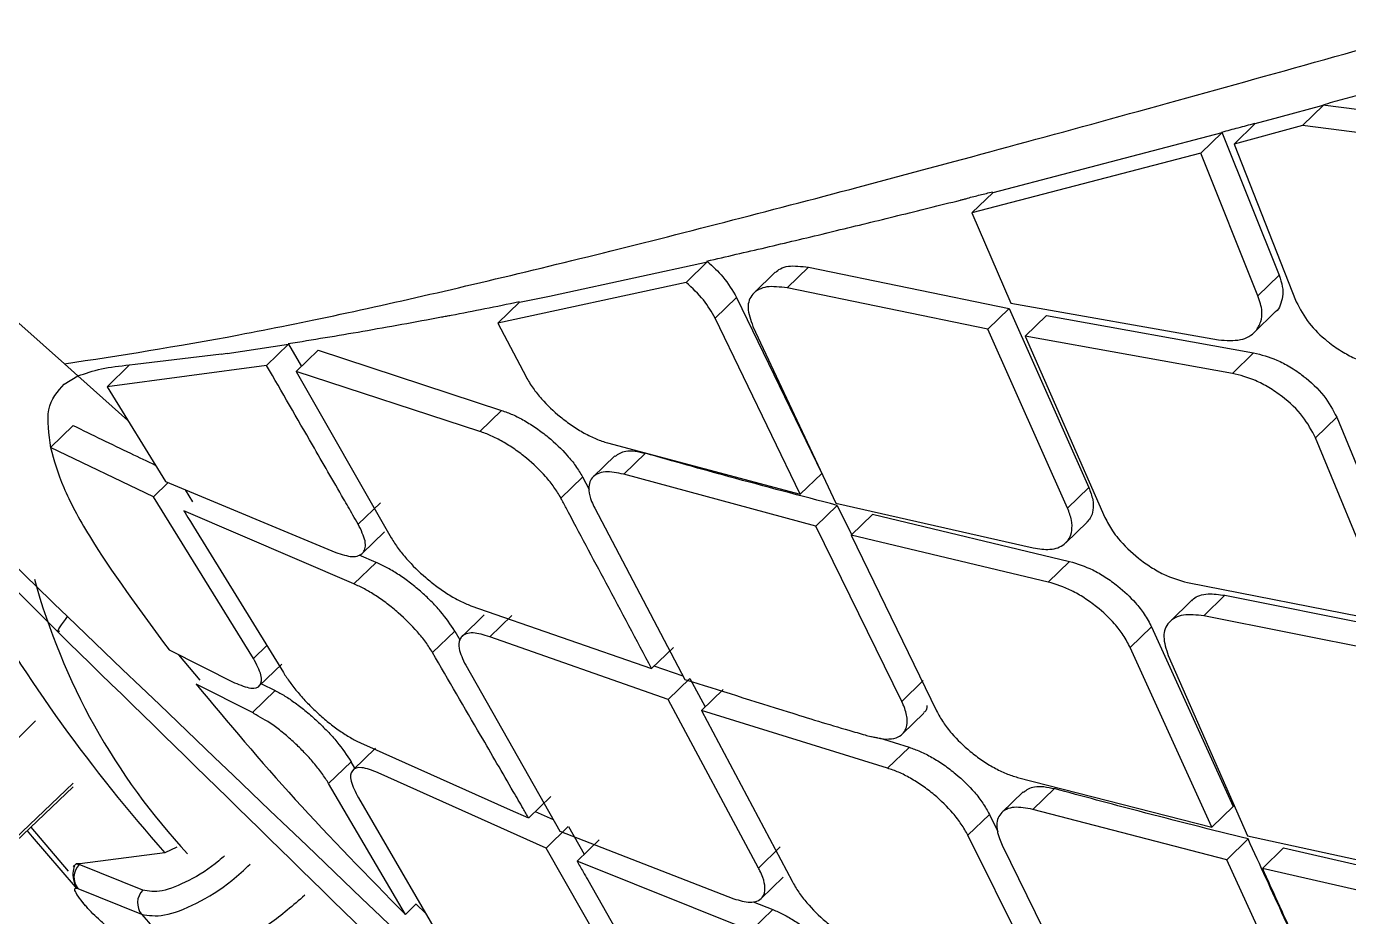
# Model space of a CAD drawing. Extents: x 400 to 501, y 484 to 634.
# Drawn here: x 484.35 to 485.248, y 587.463 to 588.067 of the extents above; entities that cross this region are included whole.
import ezdxf

# ---------------------------------------------------------------- set-up
doc = ezdxf.new("R2010")
doc.units = 0
doc.header["$MEASUREMENT"] = 0
doc.layers.add('DIM', color=3, linetype='Continuous')
doc.layers.add('GEOMETRY', color=3, linetype='Continuous', lineweight=25)

# ---------------------------------------------------------------- blocks, each defined once
blk = doc.blocks.new('2026 GRANDEE')
at = {"layer": 'GEOMETRY', "ltscale": 16}
for p, q in [((34.77562, -8.83502), (34.80571, -8.82681)), ((34.79166, -8.84065), (34.80601, -8.82673)), ((34.80561, -8.82666), (34.89861, -8.83865)), ((33.95139, -9.00237), (33.75827, -8.8306)), ((34.75962, -8.83931), (34.74524, -8.85325)), ((34.75957, -8.83932), (34.77562, -8.83501)), ((34.58173, -8.88601), (34.73721, -8.84536)), ((34.72277, -8.85932), (34.73713, -8.84539)), ((34.73708, -8.84516), (34.77586, -8.94223)), ((34.79166, -8.84065), (34.74524, -8.85325)), ((34.88422, -8.85259), (34.79167, -8.84067)), ((34.74525, -8.85327), (34.78754, -8.96026)), ((34.72277, -8.85932), (34.5673, -8.89995)), ((34.76148, -8.95617), (34.72277, -8.85932)), ((34.5673, -8.89995), (34.58168, -8.886)), ((34.5673, -8.89995), (34.59379, -8.96119)), ((34.28786, -8.95492), (34.3878, -8.93308)), ((34.38786, -8.93305), (34.37338, -8.9471)), ((34.44189, -8.95092), (34.45636, -8.93688)), ((34.45636, -8.93688), (34.59271, -8.96477)), ((34.43385, -8.9403), (34.41936, -8.95435)), ((34.77587, -8.94223), (34.76149, -8.95617)), ((34.37338, -8.9471), (34.24566, -8.97474)), ((34.28056, -8.95643), (34.28786, -8.95492)), ((34.57826, -8.97878), (34.44189, -8.95091)), ((34.24566, -8.97474), (34.26029, -8.96055)), ((34.26034, -8.96054), (34.28055, -8.95643)), ((34.39306, -8.97142), (34.40756, -8.95736)), ((34.40758, -8.95734), (34.46541, -9.07682)), ((34.57826, -8.97878), (34.59269, -8.96479)), ((34.59271, -8.96477), (34.64668, -9.08631)), ((34.59379, -8.96119), (34.73478, -8.98612)), ((34.45086, -9.09092), (34.39306, -8.97142)), ((34.60356, -8.9836), (34.61797, -8.96962)), ((34.61798, -8.96961), (34.75855, -8.99495)), ((34.75893, -8.98111), (34.77328, -8.9672)), ((34.24566, -8.97474), (34.26475, -9.01134)), ((34.41866, -8.97701), (34.47492, -9.09696)), ((34.63224, -9.10031), (34.57826, -8.97878)), ((34.06189, -8.99534), (34.10353, -8.98906)), ((34.08864, -9.00351), (34.10353, -8.98907)), ((34.10357, -8.98903), (34.11228, -9.00412)), ((34.74416, -9.0089), (34.60356, -8.9836)), ((34.60356, -8.9836), (34.65767, -9.10669)), ((33.99933, -9.00273), (34.05802, -8.99572)), ((34.05788, -8.99585), (34.06195, -8.99528)), ((34.10874, -9.00755), (34.12362, -8.99313)), ((34.12364, -8.99311), (34.24811, -9.03405)), ((34.74416, -9.0089), (34.75854, -8.99496)), ((33.96057, -9.01056), (33.95139, -9.00237)), ((33.98031, -9.01794), (33.99554, -9.00316)), ((34.08864, -9.0035), (33.98031, -9.01794)), ((33.99554, -9.00317), (33.99947, -9.0026)), ((34.10874, -9.00755), (34.17325, -9.12056)), ((34.23337, -9.04834), (34.10874, -9.00755)), ((33.95125, -9.01614), (33.96057, -9.01056)), ((33.99446, -9.04093), (33.9605, -9.01064)), ((33.98031, -9.01794), (34.01993, -9.08229)), ((34.23337, -9.04834), (34.2481, -9.03406)), ((33.94188, -9.05918), (33.9573, -9.04422)), ((34.80059, -9.05261), (34.81496, -9.03868)), ((34.81497, -9.03866), (34.86663, -9.16412)), ((34.85225, -9.17807), (34.80059, -9.05261)), ((34.01182, -9.09267), (33.94188, -9.05918)), ((34.32007, -9.0561), (34.45086, -9.09092)), ((34.33104, -9.07735), (34.34568, -9.06315)), ((34.32503, -9.06477), (34.31034, -9.07901)), ((34.28831, -9.09349), (34.30302, -9.07923)), ((34.30303, -9.07921), (34.30758, -9.08774)), ((34.4614, -9.11259), (34.33104, -9.07735)), ((34.45086, -9.09093), (34.46541, -9.07682)), ((34.01182, -9.09267), (34.02174, -9.08305)), ((34.01992, -9.08229), (34.13556, -9.13057)), ((34.03858, -9.09608), (34.03351, -9.08796)), ((34.63224, -9.10031), (34.64668, -9.08631)), ((34.07973, -9.20238), (34.01182, -9.09267)), ((34.16581, -9.09674), (34.15083, -9.11127)), ((34.4614, -9.11259), (34.47596, -9.09847)), ((34.47492, -9.09696), (34.60896, -9.12738)), ((34.47597, -9.09847), (34.48571, -9.11837)), ((34.14781, -9.15181), (34.03233, -9.10214)), ((34.31137, -9.10048), (34.3726, -9.21668)), ((34.49993, -9.10458), (34.48541, -9.11866)), ((34.49995, -9.10456), (34.63367, -9.13655)), ((34.03907, -9.11294), (34.10004, -9.21204)), ((34.15357, -9.13106), (34.16856, -9.11653)), ((34.51975, -9.23157), (34.4614, -9.1126)), ((34.63105, -9.12393), (34.64548, -9.10994)), ((34.61921, -9.15057), (34.48541, -9.11866)), ((34.48541, -9.11867), (34.54336, -9.23803)), ((34.16287, -9.1372), (34.15137, -9.13235)), ((34.14781, -9.15181), (34.16287, -9.1372)), ((34.61921, -9.15057), (34.63366, -9.13655)), ((34.71358, -9.15088), (34.85225, -9.17807)), ((34.72471, -9.17352), (34.73912, -9.15954)), ((34.73912, -9.15954), (34.87607, -9.18685)), ((34.22726, -9.16658), (34.34995, -9.20927)), ((34.71646, -9.16312), (34.70187, -9.17726)), ((33.96585, -9.18587), (33.95345, -9.17397)), ((34.23627, -9.17289), (34.22129, -9.18741)), ((34.24005, -9.18762), (34.25497, -9.17315)), ((34.86168, -9.20081), (34.72471, -9.17352)), ((34.20128, -9.19838), (34.21632, -9.1838)), ((34.21632, -9.18379), (34.21977, -9.18974)), ((34.36116, -9.23028), (34.24005, -9.18762)), ((34.67484, -9.19504), (34.68928, -9.18104)), ((34.68929, -9.18103), (34.74469, -9.30287)), ((34.02237, -9.19666), (34.06689, -9.21889)), ((34.07973, -9.20238), (34.08873, -9.19365)), ((34.34995, -9.20927), (34.3647, -9.19498)), ((34.73022, -9.3169), (34.67484, -9.19504)), ((34.04358, -9.21706), (34.02896, -9.19995)), ((34.08362, -9.22108), (34.09892, -9.20624)), ((34.22374, -9.20702), (34.28757, -9.31962)), ((34.7006, -9.20048), (34.75445, -9.32276)), ((34.37138, -9.21437), (34.3517, -9.20758)), ((34.37595, -9.21595), (34.36116, -9.23029)), ((34.37595, -9.21595), (34.3863, -9.23526)), ((34.07904, -9.23899), (34.04071, -9.21984)), ((34.07904, -9.23899), (34.09435, -9.22414)), ((34.08518, -9.21957), (34.09435, -9.22414)), ((34.39849, -9.22344), (34.38376, -9.23773)), ((34.53434, -9.21743), (34.51975, -9.23157)), ((34.42248, -9.3447), (34.36116, -9.23029)), ((34.51005, -9.27691), (34.38376, -9.23773)), ((34.38376, -9.23773), (34.44526, -9.35366)), ((34.52015, -9.25364), (34.53472, -9.23951)), ((33.89038, -9.28624), (33.93178, -9.24484)), ((34.15234, -9.25973), (34.25386, -9.30522)), ((34.50431, -9.25639), (34.52467, -9.26273)), ((34.16253, -9.26333), (34.1473, -9.2781)), ((34.51005, -9.27691), (34.52466, -9.26274)), ((34.13072, -9.2873), (34.146, -9.27247)), ((34.14858, -9.27685), (34.146, -9.27247)), ((33.91763, -9.32484), (33.95729, -9.28711)), ((34.18278, -9.37612), (34.13071, -9.28729)), ((34.27834, -9.33108), (34.16437, -9.27995)), ((34.59831, -9.28315), (34.73022, -9.3169)), ((33.91831, -9.32662), (33.95728, -9.28955)), ((34.2665, -9.31069), (34.2816, -9.29605)), ((34.6022, -9.29286), (34.58761, -9.307)), ((34.60878, -9.30487), (34.62333, -9.29077)), ((34.15093, -9.29705), (34.21601, -9.40888)), ((34.25386, -9.30523), (34.26649, -9.31069)), ((34.7403, -9.339), (34.60878, -9.30488)), ((34.73022, -9.3169), (34.74467, -9.30288)), ((34.27099, -9.30634), (34.28313, -9.3118)), ((34.56462, -9.32242), (34.57921, -9.30827)), ((34.57923, -9.30825), (34.58494, -9.31975)), ((33.92861, -9.31683), (33.95397, -9.34687)), ((34.27834, -9.33108), (34.29341, -9.31647)), ((34.28756, -9.31962), (34.40567, -9.3655)), ((34.29343, -9.31646), (34.30422, -9.33535)), ((34.62346, -9.44092), (34.56461, -9.32242)), ((34.75445, -9.32276), (34.88935, -9.35235)), ((34.02769, -9.3305), (34.01947, -9.33425)), ((34.34286, -9.44408), (34.27834, -9.33109)), ((34.29935, -9.34007), (34.3144, -9.32548)), ((34.42248, -9.3447), (34.4373, -9.33033)), ((34.58794, -9.32916), (34.64639, -9.44803)), ((34.7403, -9.339), (34.75479, -9.32495)), ((34.76449, -9.3449), (34.77894, -9.33089)), ((34.77895, -9.33087), (34.91355, -9.362)), ((33.95945, -9.34183), (33.95739, -9.34373)), ((33.96192, -9.34179), (33.95945, -9.34183)), ((33.95945, -9.34183), (33.96139, -9.34235)), ((33.96139, -9.34235), (33.96192, -9.34179)), ((34.01947, -9.33425), (33.96192, -9.34179)), ((34.41731, -9.38733), (34.29935, -9.34007)), ((34.79611, -9.46044), (34.7403, -9.33901)), ((34.00453, -9.35975), (33.96139, -9.34235)), ((34.89915, -9.37596), (34.76449, -9.3449)), ((33.96056, -9.35864), (34.0037, -9.37603)), ((34.30663, -9.35273), (34.36368, -9.45326)), ((34.42435, -9.36534), (34.43918, -9.35097)), ((34.41884, -9.36752), (34.43219, -9.3729)), ((33.96434, -9.36893), (33.96557, -9.37036)), ((33.96627, -9.37084), (33.96504, -9.36942)), ((34.18278, -9.37612), (34.19024, -9.3689)), ((34.19642, -9.37522), (34.19004, -9.36908)), ((34.41731, -9.38733), (34.43218, -9.37291))]:
    blk.add_line(p, q, dxfattribs=at)
at = {"layer": 'GEOMETRY', "ltscale": 16, "flags": 128}
for points in [[(33.926, -9.31931), (33.92949, -9.32348), (33.95857, -9.35752)], [(33.96627, -9.37084), (33.96562, -9.37041), (33.96557, -9.37036)]]:
    blk.add_lwpolyline(points, dxfattribs=at)
at = {"layer": 'GEOMETRY', "ltscale": 256}
for centre, radius, start, end in [((34.8367, -8.60856), 1.09294, 209.84505, 221.60471), ((34.36209, -9.03034), 0.44698, 195.33223, 222.95915), ((33.97014, -9.35096), 0.01228, 135.46513, 218.7129), ((34.01328, -9.36836), 0.01228, 135.46336, 218.71286), ((33.96572, -9.36773), 0.00183, 180.71039, 248.06008), ((35.72676, -7.90658), 2.26456, 220.45813, 221.43065)]:
    blk.add_arc(centre, radius, start, end, dxfattribs=at)
at = {"layer": 'GEOMETRY', "ltscale": 16}
for points, knots in [([(33.95135, -9.00241), (33.98912, -8.99662), (34.06503, -8.98497), (34.21112, -8.95329), (34.37789, -8.91231), (34.56565, -8.86257), (34.77144, -8.80588), (35.03301, -8.73235), (35.35731, -8.6405), (35.74911, -8.53228), (36.16246, -8.4216), (36.45192, -8.35105), (36.59687, -8.31572)], [0, 0, 0, 0, 0.080977, 0.162706, 0.245456, 0.32577, 0.407713, 0.491267, 0.616464, 0.743326, 0.871464, 1, 1, 1, 1]), ([(33.11118, -8.61222), (33.30104, -8.81664), (33.68023, -9.22493), (34.26075, -9.83743), (34.84625, -10.44837), (35.43682, -11.0578), (36.03122, -11.66532), (36.62885, -12.27067), (37.22938, -12.87377), (37.8326, -13.47445), (38.43828, -14.07241), (39.04615, -14.66716), (39.65588, -15.25806), (40.26716, -15.84389), (40.88008, -16.4248), (41.28868, -16.8043), (41.49328, -16.99432)], [0, 0, 0, 0, 0.071643, 0.14309, 0.214489, 0.285889, 0.357236, 0.428542, 0.499851, 0.571188, 0.642541, 0.713932, 0.785365, 0.856798, 0.928296, 1, 1, 1, 1]), ([(33.47051, -8.61157), (33.47162, -8.61482), (33.47422, -8.62246), (33.47963, -8.63574), (33.48767, -8.65234), (33.49976, -8.6734), (33.51548, -8.6977), (33.54292, -8.73641), (33.59059, -8.79646), (33.65786, -8.8772), (33.7384, -8.96833), (33.83358, -9.07096), (33.90645, -9.1439), (33.94726, -9.18474)], [0, 0, 0, 0, 0.0156879, 0.0369341, 0.0811041, 0.1227729, 0.1714308, 0.2282622, 0.3415321, 0.4901395, 0.6217491, 0.7881929, 1, 1, 1, 1]), ([(34.8056, -8.8265), (34.81008, -8.82528), (34.81905, -8.82284), (34.82808, -8.82038), (34.83259, -8.81915)], [0, 0, 0, 0, 0.499994, 1, 1, 1, 1]), ([(34.73709, -8.84508), (34.74078, -8.84409), (34.74817, -8.84212), (34.7556, -8.84013), (34.75931, -8.83913)], [0, 0, 0, 0, 0.499987, 1, 1, 1, 1]), ([(34.47544, -8.91196), (34.48927, -8.90861), (34.51692, -8.90191), (34.54542, -8.89479), (34.55967, -8.89123)], [0, 0, 0, 0, 0.4999063, 1, 1, 1, 1]), ([(34.55965, -8.8912), (34.56045, -8.891), (34.56204, -8.8906), (34.56365, -8.8902), (34.56445, -8.89)], [0, 0, 0, 0, 0.499995, 1, 1, 1, 1]), ([(34.56437, -8.8899), (34.56721, -8.88919), (34.57288, -8.88776), (34.57858, -8.88632), (34.58143, -8.8856)], [0, 0, 0, 0, 0.499981, 1, 1, 1, 1]), ([(33.95345, -9.17397), (33.90572, -9.12769), (33.81969, -9.04428), (33.73895, -8.95823), (33.703, -8.91993)], [0, 0, 0, 0, 0.554846, 1, 1, 1, 1]), ([(34.38753, -8.93264), (34.40074, -8.92961), (34.42717, -8.92354), (34.4545, -8.91701), (34.46817, -8.91375)], [0, 0, 0, 0, 0.499928, 1, 1, 1, 1]), ([(34.46831, -8.91371), (34.4695, -8.91342), (34.47188, -8.91285), (34.47427, -8.91228), (34.47546, -8.91199)], [0, 0, 0, 0, 0.499993, 1, 1, 1, 1]), ([(34.38768, -8.93281), (34.39145, -8.93631), (34.40003, -8.94425), (34.40487, -8.95264), (34.40758, -8.95734)], [0, 0, 0, 0, 0.440212, 1, 1, 1, 1]), ([(34.43396, -8.94041), (34.435, -8.9395), (34.43729, -8.93751), (34.44422, -8.93537), (34.45155, -8.93628), (34.45636, -8.93688)], [0, 0, 0, 0, 0.223573, 0.490435, 1, 1, 1, 1]), ([(34.77587, -8.94223), (34.77673, -8.94481), (34.77843, -8.94991), (34.7786, -8.95689), (34.77671, -8.96249), (34.77514, -8.96626), (34.77329, -8.96716), (34.77326, -8.96717)], [0, 0, 0, 0, 0.25853, 0.510642, 0.756461, 0.996123, 1, 1, 1, 1]), ([(34.39306, -8.97142), (34.3907, -8.96728), (34.38601, -8.95901), (34.37758, -8.95106), (34.37338, -8.9471)], [0, 0, 0, 0, 0.50106, 1, 1, 1, 1]), ([(34.44189, -8.95092), (34.43703, -8.9503), (34.42964, -8.94937), (34.42248, -8.95178), (34.41713, -8.95585), (34.41409, -8.9639), (34.41713, -8.97264), (34.41866, -8.97701)], [0, 0, 0, 0, 0.242289, 0.369414, 0.500371, 0.749923, 1, 1, 1, 1]), ([(34.21392, -8.96941), (34.22151, -8.96793), (34.23668, -8.96497), (34.25229, -8.96179), (34.2601, -8.9602)], [0, 0, 0, 0, 0.50004, 1, 1, 1, 1]), ([(34.73478, -8.98613), (34.73999, -8.98649), (34.75042, -8.98721), (34.75966, -8.98163), (34.76362, -8.97429), (34.7648, -8.96596), (34.76271, -8.95979), (34.76149, -8.95618)], [0, 0, 0, 0, 0.249333, 0.498924, 0.664441, 0.803178, 1, 1, 1, 1]), ([(34.78754, -8.96026), (34.79009, -8.96519), (34.7949, -8.97452), (34.80445, -8.98377), (34.81247, -8.99008), (34.81898, -8.99448), (34.8306, -9.00054), (34.83888, -9.00249), (34.84419, -9.00375)], [0, 0, 0, 0, 0.249691, 0.472366, 0.499673, 0.639048, 0.769034, 1, 1, 1, 1]), ([(34.10327, -8.98866), (34.11992, -8.98596), (34.15321, -8.98057), (34.18935, -8.97392), (34.2074, -8.9706)], [0, 0, 0, 0, 0.500303, 1, 1, 1, 1]), ([(34.20741, -8.97061), (34.20848, -8.9704), (34.21064, -8.96999), (34.2128, -8.96957), (34.21388, -8.96936)], [0, 0, 0, 0, 0.500008, 1, 1, 1, 1]), ([(38.83743, -14.81972), (38.80217, -14.782), (38.49879, -14.45745), (37.91551, -13.85557), (37.08792, -13.0154), (36.24841, -12.18724), (35.3987, -11.37003), (34.53842, -10.56509), (33.66818, -9.77119), (33.07996, -9.25416), (32.78546, -8.9953)], [0, 0, 0, 0, 0.0184337, 0.1586189, 0.298737, 0.4387906, 0.5788851, 0.7191168, 0.8593695, 1, 1, 1, 1]), ([(34.75855, -8.99495), (34.76377, -8.99626), (34.77194, -8.99831), (34.78346, -9.00442), (34.78935, -9.00843), (34.79225, -9.01067), (34.79225, -9.01067), (34.79747, -9.01466), (34.8073, -9.02388), (34.81242, -9.03374), (34.81497, -9.03866)], [0, 0, 0, 0, 0.230099, 0.359963, 0.499355, 0.499405, 0.499419, 0.499426, 0.749854, 1, 1, 1, 1]), ([(33.96052, -9.01063), (33.96563, -9.00887), (33.97577, -9.00537), (33.98895, -9.00385), (33.99548, -9.00309)], [0, 0, 0, 0, 0.504487, 1, 1, 1, 1]), ([(34.15082, -9.11127), (34.14963, -9.1092), (34.14631, -9.10345), (34.13594, -9.0855), (34.11638, -9.05168), (34.09899, -9.02148), (34.08864, -9.00351)], [0, 0, 0, 0, 0.057571, 0.160094, 0.499997, 1, 1, 1, 1]), ([(34.80059, -9.05261), (34.79802, -9.04772), (34.79286, -9.03793), (34.78044, -9.02613), (34.76915, -9.01842), (34.75759, -9.01228), (34.7494, -9.01022), (34.74416, -9.0089)], [0, 0, 0, 0, 0.24954, 0.499848, 0.638927, 0.7691, 1, 1, 1, 1]), ([(33.94218, -9.05944), (33.94082, -9.05009), (33.93804, -9.03092), (33.94678, -9.02115), (33.95125, -9.01615)], [0, 0, 0, 0, 0.487606, 1, 1, 1, 1]), ([(34.26474, -9.01134), (34.26621, -9.01388), (34.26901, -9.01876), (34.27653, -9.02807), (34.28575, -9.03684), (34.29589, -9.04444), (34.30414, -9.04953), (34.31239, -9.05363), (34.31751, -9.05528), (34.32008, -9.05611)], [0, 0, 0, 0, 0.141904, 0.27256, 0.499581, 0.624908, 0.749899, 0.874835, 1, 1, 1, 1]), ([(34.24811, -9.03405), (34.25058, -9.03492), (34.25553, -9.03666), (34.26362, -9.04083), (34.2718, -9.046), (34.282, -9.05373), (34.29128, -9.06264), (34.29878, -9.07195), (34.30158, -9.07674), (34.30303, -9.07921)], [0, 0, 0, 0, 0.123663, 0.247897, 0.373069, 0.499526, 0.730356, 0.860384, 1, 1, 1, 1]), ([(33.9573, -9.04422), (33.97022, -9.05056), (33.98867, -9.05961), (34.00743, -9.06846), (34.01304, -9.07111)], [0, 0, 0, 0, 0.700711, 1, 1, 1, 1]), ([(34.28831, -9.09349), (34.28687, -9.09104), (34.28408, -9.08628), (34.27659, -9.07698), (34.26732, -9.06806), (34.2571, -9.0603), (34.2489, -9.05513), (34.2408, -9.05096), (34.23584, -9.04921), (34.23337, -9.04834)], [0, 0, 0, 0, 0.138692, 0.268351, 0.500117, 0.626321, 0.751821, 0.876257, 1, 1, 1, 1]), ([(33.94188, -9.05918), (33.94429, -9.06779), (33.94912, -9.08501), (33.97306, -9.12966), (34.00265, -9.16987), (34.02237, -9.19666)], [0, 0, 0, 0, 0.2498662, 0.500172, 1, 1, 1, 1]), ([(34.32529, -9.06509), (34.32736, -9.06362), (34.33064, -9.06127), (34.33842, -9.06142), (34.34329, -9.06258), (34.34568, -9.06315)], [0, 0, 0, 0, 0.465005, 0.737911, 1, 1, 1, 1]), ([(34.47596, -9.09847), (34.45142, -9.09207), (34.4076, -9.08064), (34.3646, -9.06849), (34.34568, -9.06315)], [0, 0, 0, 0, 0.560001, 1, 1, 1, 1]), ([(34.33104, -9.07735), (34.32657, -9.07645), (34.31965, -9.07506), (34.31308, -9.0768), (34.30824, -9.08032), (34.30666, -9.08682), (34.30849, -9.09459), (34.31061, -9.09892), (34.31137, -9.10048)], [0, 0, 0, 0, 0.234281, 0.363297, 0.500109, 0.749612, 0.90944, 1, 1, 1, 1]), ([(34.64668, -9.08631), (34.64774, -9.08915), (34.6498, -9.09466), (34.64982, -9.10166), (34.64835, -9.10679), (34.64618, -9.10894), (34.64533, -9.10979)], [0, 0, 0, 0, 0.293129, 0.569561, 0.829344, 1, 1, 1, 1]), ([(34.34995, -9.20927), (34.33967, -9.18999), (34.3203, -9.15365), (34.29977, -9.11503), (34.2895, -9.09573), (34.28831, -9.09349)], [0, 0, 0, 0, 0.499998, 0.942006, 1, 1, 1, 1]), ([(34.03233, -9.10214), (34.03359, -9.10416), (34.03584, -9.10775), (34.03808, -9.11135), (34.03907, -9.11294)], [0, 0, 0, 0, 0.560001, 1, 1, 1, 1]), ([(34.60896, -9.12739), (34.61291, -9.12795), (34.62147, -9.12917), (34.62933, -9.1261), (34.63369, -9.12109), (34.63544, -9.11558), (34.63534, -9.10858), (34.63329, -9.10312), (34.63224, -9.10031)], [0, 0, 0, 0, 0.199757, 0.432215, 0.561484, 0.699183, 0.845346, 1, 1, 1, 1]), ([(34.65766, -9.10669), (34.65922, -9.10975), (34.66166, -9.1145), (34.66894, -9.12401), (34.67779, -9.13269), (34.68869, -9.14043), (34.70001, -9.14694), (34.7082, -9.14932), (34.71358, -9.15088)], [0, 0, 0, 0, 0.1611118, 0.2509388, 0.5000489, 0.6304935, 0.7574188, 1, 1, 1, 1]), ([(34.13556, -9.13058), (34.13951, -9.1318), (34.1457, -9.13373), (34.15138, -9.13278), (34.15527, -9.13006), (34.15665, -9.12343), (34.15276, -9.11531), (34.15083, -9.11127)], [0, 0, 0, 0, 0.230851, 0.36111, 0.501118, 0.751464, 1, 1, 1, 1]), ([(34.17325, -9.12055), (34.17471, -9.12292), (34.17755, -9.12752), (34.18505, -9.13673), (34.19421, -9.14571), (34.20415, -9.15367), (34.21203, -9.15907), (34.21996, -9.16361), (34.22482, -9.16559), (34.22727, -9.16659)], [0, 0, 0, 0, 0.137051, 0.265927, 0.499131, 0.621629, 0.745625, 0.871596, 1, 1, 1, 1]), ([(34.21632, -9.1838), (34.21341, -9.17941), (34.20901, -9.17278), (34.20027, -9.16346), (34.19304, -9.15669), (34.18537, -9.15043), (34.17754, -9.14494), (34.16985, -9.14032), (34.16522, -9.13825), (34.16287, -9.1372)], [0, 0, 0, 0, 0.248883, 0.376621, 0.498945, 0.624536, 0.749232, 0.872888, 1, 1, 1, 1]), ([(34.63367, -9.13655), (34.63888, -9.13815), (34.64686, -9.14061), (34.65806, -9.14711), (34.66817, -9.15437), (34.67735, -9.16304), (34.68495, -9.17266), (34.68778, -9.17812), (34.68929, -9.18103)], [0, 0, 0, 0, 0.23841, 0.365256, 0.497015, 0.709751, 0.84528, 1, 1, 1, 1]), ([(34.20128, -9.19838), (34.19983, -9.19606), (34.19699, -9.19154), (34.18952, -9.18231), (34.18034, -9.17319), (34.1704, -9.16508), (34.16259, -9.15958), (34.15484, -9.15494), (34.15016, -9.15286), (34.14781, -9.15181)], [0, 0, 0, 0, 0.135223, 0.263515, 0.499476, 0.622796, 0.747142, 0.872689, 1, 1, 1, 1]), ([(34.67484, -9.19504), (34.67337, -9.19221), (34.67059, -9.18685), (34.66309, -9.17727), (34.65393, -9.16855), (34.64376, -9.16124), (34.63251, -9.15468), (34.62447, -9.15219), (34.61921, -9.15057)], [0, 0, 0, 0, 0.150956, 0.284896, 0.500969, 0.631908, 0.759299, 1, 1, 1, 1]), ([(34.71662, -9.16327), (34.71698, -9.16285), (34.71933, -9.16005), (34.72656, -9.15787), (34.73515, -9.15901), (34.73912, -9.15954)], [0, 0, 0, 0, 0.088817, 0.579183, 1, 1, 1, 1]), ([(33.948, -9.18398), (33.94769, -9.1841), (33.94531, -9.18503), (33.94966, -9.17911), (33.95345, -9.17397)], [0, 0, 0, 0, 0.130466, 1, 1, 1, 1]), ([(34.72471, -9.17352), (34.71981, -9.17294), (34.71236, -9.17206), (34.70509, -9.1746), (34.69958, -9.17881), (34.6963, -9.18708), (34.69916, -9.19601), (34.7006, -9.20048)], [0, 0, 0, 0, 0.24335, 0.37029, 0.500543, 0.750047, 1, 1, 1, 1]), ([(33.94729, -9.18471), (34.10018, -9.33419), (34.40789, -9.635), (34.85832, -10.07429), (35.28537, -10.49086), (35.67452, -10.87048), (36.06181, -11.24847), (36.4558, -11.63343), (36.8653, -12.03434), (37.20503, -12.36757), (37.47803, -12.63567), (37.68698, -12.84103), (37.89677, -13.0474), (38.11823, -13.26542), (38.36226, -13.50586), (38.63554, -13.77545), (38.94978, -14.08577), (39.30705, -14.43896), (39.70948, -14.83703), (40.14765, -15.27054), (40.60707, -15.7254), (40.92098, -16.03533), (41.0767, -16.18907)], [0, 0, 0, 0, 0.064169, 0.129138, 0.188802, 0.243183, 0.292269, 0.351201, 0.408497, 0.464259, 0.494029, 0.523343, 0.552198, 0.58236, 0.616633, 0.655052, 0.697622, 0.749248, 0.805908, 0.86759, 0.934316, 1, 1, 1, 1]), ([(37.54956, -12.64016), (37.12111, -12.22145), (36.46243, -11.57774), (35.26492, -10.42914), (34.4992, -9.69631), (33.96585, -9.18587)], [0, 0, 0, 0, 0.360925, 0.55487, 1, 1, 1, 1]), ([(34.24005, -9.18762), (34.23605, -9.18644), (34.22973, -9.18458), (34.22381, -9.18551), (34.22155, -9.187), (34.2207, -9.18807), (34.22058, -9.18822), (34.22023, -9.18871), (34.21917, -9.19073), (34.21855, -9.19601), (34.22183, -9.20298), (34.22373, -9.20702)], [0, 0, 0, 0, 0.226377, 0.357484, 0.50043, 0.502909, 0.507151, 0.520922, 0.569598, 0.75102, 1, 1, 1, 1]), ([(34.06689, -9.21889), (34.07086, -9.22049), (34.07886, -9.2237), (34.08489, -9.22135), (34.08599, -9.21444), (34.08181, -9.20639), (34.07973, -9.20238)], [0, 0, 0, 0, 0.247657, 0.498653, 0.750341, 1, 1, 1, 1]), ([(34.2665, -9.31069), (34.26525, -9.30854), (34.26177, -9.30256), (34.25091, -9.28383), (34.23042, -9.24853), (34.21215, -9.21709), (34.20128, -9.19838)], [0, 0, 0, 0, 0.057422, 0.159896, 0.500001, 1, 1, 1, 1]), ([(34.10004, -9.21204), (34.10145, -9.21419), (34.10423, -9.21846), (34.10982, -9.22555), (34.11619, -9.23267), (34.12325, -9.23959), (34.1307, -9.246), (34.13826, -9.25165), (34.14569, -9.25642), (34.15012, -9.25863), (34.15234, -9.25974)], [0, 0, 0, 0, 0.128315, 0.254502, 0.379134, 0.502803, 0.626115, 0.749682, 0.874112, 1, 1, 1, 1]), ([(34.04072, -9.21985), (34.06253, -9.24592), (34.10613, -9.29801), (34.15725, -9.3501), (34.18278, -9.37612)], [0, 0, 0, 0, 0.500419, 1, 1, 1, 1]), ([(34.09435, -9.22414), (34.09655, -9.22531), (34.10084, -9.22761), (34.10811, -9.23254), (34.11555, -9.23831), (34.123, -9.24487), (34.13005, -9.25186), (34.13867, -9.26145), (34.14308, -9.26808), (34.146, -9.27247)], [0, 0, 0, 0, 0.128116, 0.250136, 0.375952, 0.500373, 0.62372, 0.750833, 1, 1, 1, 1]), ([(34.37259, -9.21667), (34.39592, -9.22399), (34.43289, -9.23558), (34.47352, -9.24827), (34.49249, -9.25361), (34.49751, -9.25517), (34.49912, -9.25543), (34.49929, -9.25546)], [0, 0, 0, 0, 0.556155, 0.8812, 0.966356, 0.996399, 1, 1, 1, 1]), ([(34.49929, -9.25546), (34.4998, -9.25555), (34.50127, -9.25579), (34.50534, -9.25683), (34.5113, -9.25744), (34.51722, -9.25606), (34.52228, -9.25221), (34.52422, -9.24533), (34.52238, -9.23747), (34.52052, -9.23319), (34.51997, -9.23202), (34.5198, -9.23169), (34.51976, -9.23158), (34.51976, -9.23157)], [0, 0, 0, 0, 0.023367, 0.067341, 0.217527, 0.372034, 0.50098, 0.750044, 0.933882, 0.981723, 0.994558, 0.999332, 1, 1, 1, 1]), ([(34.13072, -9.2873), (34.12926, -9.285), (34.12643, -9.28051), (34.12071, -9.27328), (34.1144, -9.2663), (34.10751, -9.25951), (34.10016, -9.25312), (34.091, -9.24571), (34.08283, -9.24183), (34.07944, -9.23929), (34.07904, -9.23899)], [0, 0, 0, 0, 0.134204, 0.262199, 0.38448, 0.501613, 0.625878, 0.750924, 0.970494, 1, 1, 1, 1]), ([(34.53673, -9.23425), (34.5367, -9.23606), (34.53667, -9.2383), (34.53482, -9.23905), (34.53447, -9.23919)], [0, 0, 0, 0, 0.808392, 1, 1, 1, 1]), ([(34.54336, -9.23803), (34.54478, -9.24064), (34.54751, -9.24565), (34.55492, -9.25513), (34.56403, -9.26399), (34.57411, -9.2716), (34.58235, -9.27669), (34.5906, -9.28074), (34.59574, -9.28235), (34.59831, -9.28316)], [0, 0, 0, 0, 0.142562, 0.273427, 0.499431, 0.625131, 0.75031, 0.875192, 1, 1, 1, 1]), ([(34.52467, -9.26273), (34.52715, -9.26357), (34.53214, -9.26526), (34.54025, -9.26938), (34.54843, -9.27453), (34.55857, -9.28229), (34.56774, -9.2913), (34.57512, -9.30079), (34.57783, -9.30571), (34.57923, -9.30825)], [0, 0, 0, 0, 0.123367, 0.247578, 0.37292, 0.499547, 0.730112, 0.860214, 1, 1, 1, 1]), ([(34.16437, -9.27995), (34.16032, -9.27843), (34.15217, -9.27536), (34.146, -9.27786), (34.1448, -9.28488), (34.14888, -9.293), (34.15092, -9.29705)], [0, 0, 0, 0, 0.247643, 0.498578, 0.750201, 1, 1, 1, 1]), ([(34.56462, -9.32242), (34.56322, -9.3199), (34.56052, -9.31502), (34.55317, -9.30554), (34.54401, -9.29651), (34.53384, -9.28873), (34.52565, -9.28357), (34.51753, -9.27944), (34.51254, -9.27775), (34.51005, -9.27691)], [0, 0, 0, 0, 0.13879, 0.268464, 0.499887, 0.626434, 0.75209, 0.876515, 1, 1, 1, 1]), ([(34.60245, -9.29318), (34.60463, -9.29161), (34.60807, -9.28912), (34.61601, -9.28913), (34.62092, -9.29023), (34.62333, -9.29077)], [0, 0, 0, 0, 0.4659908, 0.7379111, 1, 1, 1, 1]), ([(34.75479, -9.32495), (34.73005, -9.31875), (34.68587, -9.30768), (34.64244, -9.29594), (34.62333, -9.29077)], [0, 0, 0, 0, 0.560001, 1, 1, 1, 1]), ([(34.60878, -9.30487), (34.60426, -9.30404), (34.59725, -9.30274), (34.5905, -9.30466), (34.58545, -9.30837), (34.58357, -9.31519), (34.58523, -9.32323), (34.58725, -9.32766), (34.58793, -9.32915)], [0, 0, 0, 0, 0.235292, 0.364139, 0.500288, 0.749679, 0.915824, 1, 1, 1, 1]), ([(34.81061, -9.44639), (34.80017, -9.42374), (34.78153, -9.38331), (34.76296, -9.34278), (34.75479, -9.32495)], [0, 0, 0, 0, 0.56, 1, 1, 1, 1]), ([(34.06002, -9.33632), (34.05877, -9.33747), (34.05108, -9.34457), (34.0355, -9.35383), (34.01662, -9.36168), (34.00855, -9.36039), (34.00453, -9.35975)], [0, 0, 0, 0, 0.06098, 0.374417, 0.68769, 1, 1, 1, 1]), ([(34.29935, -9.34007), (34.30071, -9.34244), (34.30314, -9.34665), (34.30556, -9.35088), (34.30663, -9.35273)], [0, 0, 0, 0, 0.560001, 1, 1, 1, 1]), ([(33.95812, -9.34323), (33.95768, -9.34475), (33.9568, -9.34776), (33.95736, -9.35332), (33.95879, -9.35711), (33.95932, -9.3585)], [0, 0, 0, 0, 0.390799, 0.776809, 1, 1, 1, 1]), ([(34.0037, -9.37603), (34.00847, -9.37681), (34.018, -9.37836), (34.04057, -9.36958), (34.06184, -9.35681), (34.07339, -9.34584), (34.07745, -9.34198)], [0, 0, 0, 0, 0.282375, 0.564722, 0.847049, 1, 1, 1, 1]), ([(34.40567, -9.3655), (34.40959, -9.36663), (34.41581, -9.36841), (34.42183, -9.36732), (34.42593, -9.36449), (34.42742, -9.35893), (34.42601, -9.35213), (34.42403, -9.34768), (34.4229, -9.34549), (34.42256, -9.34491), (34.42249, -9.34472), (34.42248, -9.3447)], [0, 0, 0, 0, 0.223953, 0.355718, 0.500502, 0.715689, 0.870853, 0.965682, 0.99041, 0.999019, 1, 1, 1, 1]), ([(34.76449, -9.3449), (34.77137, -9.36004), (34.78983, -9.40067), (34.80833, -9.44124), (34.81993, -9.4667)], [0, 0, 0, 0, 0.372707, 1, 1, 1, 1]), ([(33.96504, -9.36942), (33.96342, -9.36745), (33.96019, -9.36352), (33.95826, -9.35979), (33.95838, -9.35808), (33.95983, -9.35845), (33.96056, -9.35864)], [0, 0, 0, 0, 0.2796579, 0.5592269, 0.7795818, 1, 1, 1, 1]), ([(34.44525, -9.35366), (34.44666, -9.35609), (34.4494, -9.36081), (34.45674, -9.37021), (34.4658, -9.3793), (34.4757, -9.38727), (34.48359, -9.39264), (34.49156, -9.39712), (34.49648, -9.39903), (34.49896, -9.39999)], [0, 0, 0, 0, 0.136821, 0.265634, 0.499001, 0.621675, 0.745819, 0.871807, 1, 1, 1, 1]), ([(34.11446, -9.36314), (34.10663, -9.36993), (34.09097, -9.3835), (34.06575, -9.39865), (34.04315, -9.40733), (34.03364, -9.40582), (34.02889, -9.40507)], [0, 0, 0, 0, 0.249978, 0.499965, 0.74997, 1, 1, 1, 1]), ([(33.98575, -9.38767), (33.98442, -9.38697), (33.98177, -9.38556), (33.9761, -9.38087), (33.97068, -9.37573), (33.96774, -9.37247), (33.96627, -9.37084)], [0, 0, 0, 0, 0.2794856, 0.5590017, 0.7794153, 1, 1, 1, 1]), ([(34.43219, -9.3729), (34.43458, -9.37391), (34.43934, -9.37592), (34.44714, -9.38049), (34.45496, -9.38595), (34.46485, -9.39407), (34.47392, -9.40328), (34.48125, -9.41269), (34.48398, -9.41735), (34.48538, -9.41975)], [0, 0, 0, 0, 0.127153, 0.252722, 0.377151, 0.500843, 0.736295, 0.864627, 1, 1, 1, 1])]:
    blk.add_open_spline(points, degree=3, knots=knots, dxfattribs=at)

msp = doc.modelspace()

# ---------------------------------------------------------------- block references
at = {"layer": 'DIM'}
msp.add_blockref('2026 GRANDEE', (450.42478, 596.84033), dxfattribs=at)

doc.saveas('drawing.dxf')
